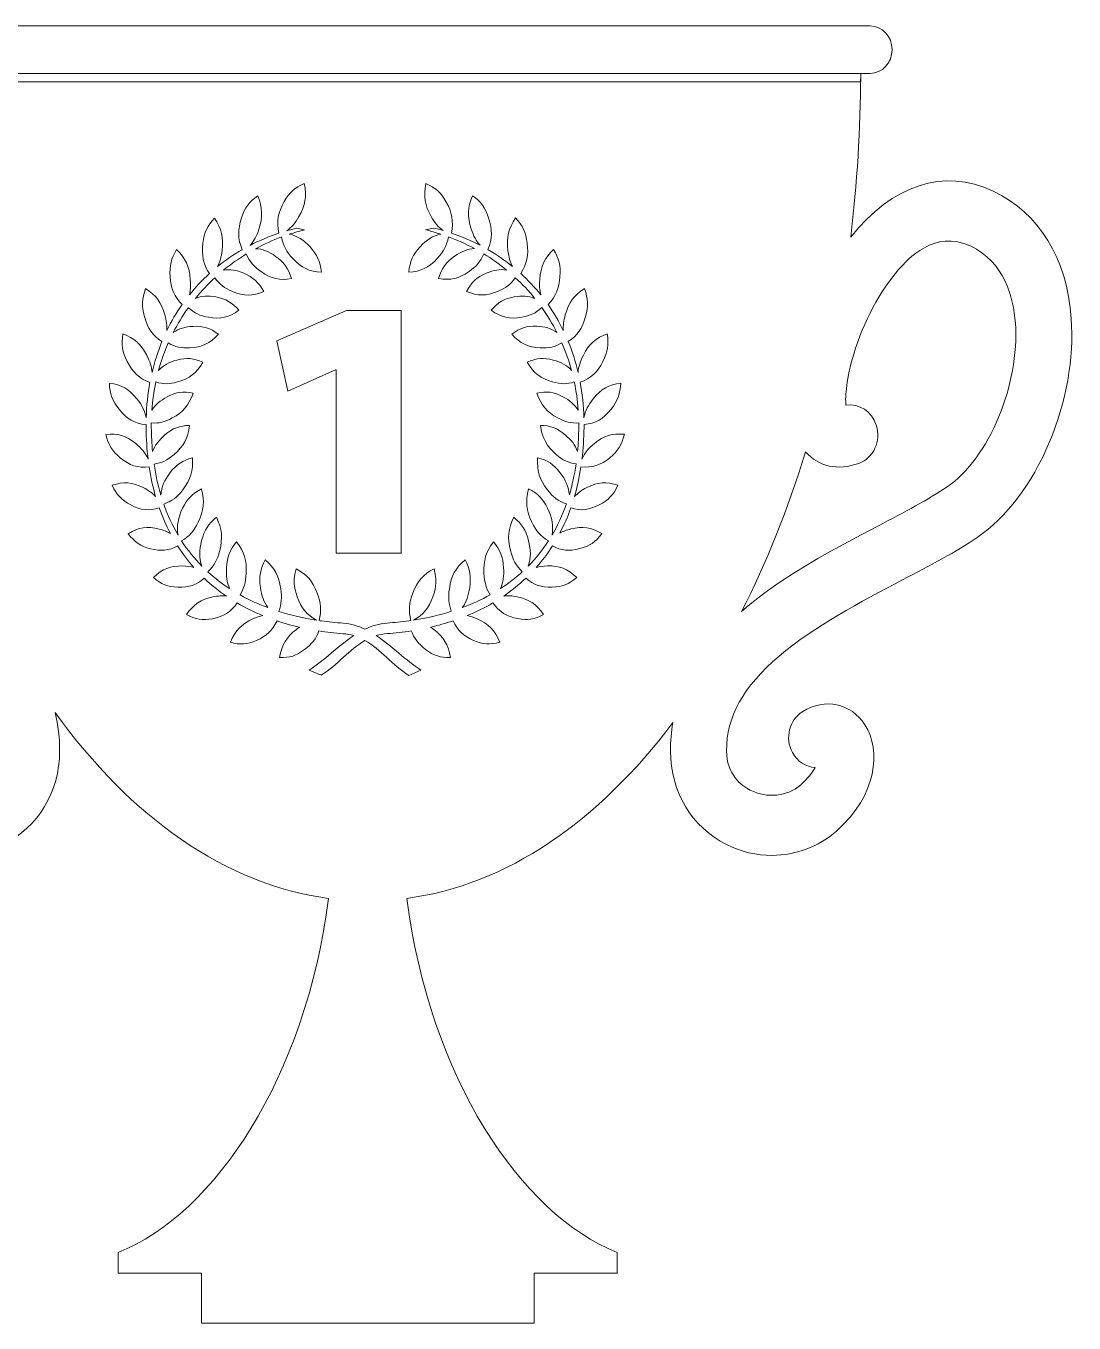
# Model space of a CAD drawing. Header units: millimetres. Extents: x -423 to 423, y -251 to 251.
# Drawn here: x 296.7 to 422.8, y -50.5 to 105.5 of the extents above; entities that cross this region are included whole.
import ezdxf

# ---------------------------------------------------------------- set-up
doc = ezdxf.new("R2010")
doc.units = ezdxf.units.MM
doc.header["$MEASUREMENT"] = 0
doc.layers.add('Layer 1', color=7, linetype='Continuous')

msp = doc.modelspace()

# ---------------------------------------------------------------- linework, layer by layer
at = {"layer": 'Layer 1', "lineweight": 20}
for points, knots in [([(307.8241, -44.5068), (307.8241, -44.5068), (317.8241, -44.5068), (317.8241, -44.5068), (317.8241, -44.5068), (317.8241, -50.5068), (317.8241, -50.5068), (317.8241, -50.5068), (357.8241, -50.5068), (357.8241, -50.5068), (357.8241, -50.5068), (357.8241, -44.5068), (357.8241, -44.5068), (357.8241, -44.5068), (367.824, -44.5068), (367.824, -44.5068), (367.824, -44.5068), (367.824, -42.0072), (367.824, -42.0072), (356.2174, -37.4773), (345.2295, -20.7697), (342.5324, 0.5669), (354.5593, 2.1606), (365.5781, 9.8073), (374.5162, 21.7021), (374.3238, 20.5844), (374.2291, 19.4443), (374.2353, 18.2759), (374.2624, 13.3489), (376.7833, 9.1512), (380.98, 7.0465), (382.7273, 6.1695), (384.5973, 5.7398), (386.4425, 5.7398), (389.2562, 5.7398), (392.0149, 6.7368), (394.2013, 8.6677), (399.0756, 12.9703), (399.6044, 18.3492), (397.6082, 21.4369), (395.9185, 24.0507), (392.8466, 24.7098), (390.1346, 23.0398), (388.5221, 22.0452), (387.9661, 19.8379), (388.8937, 18.1109), (389.4827, 17.0159), (390.5264, 16.3761), (391.6212, 16.3082), (391.3279, 15.7417), (390.8093, 15.0265), (389.916, 14.2367), (388.3157, 12.8235), (385.8725, 12.5614), (383.8381, 13.5831), (382.7754, 14.1148), (380.9891, 15.4408), (380.9747, 18.3167), (380.9525, 22.3859), (382.9657, 26.0056), (387.3096, 29.7079), (391.4952, 33.2756), (397.148, 36.2423), (402.1344, 38.8596), (405.471, 40.6115), (408.622, 42.2653), (411.1157, 43.9675), (414.6163, 46.3571), (417.6992, 50.4114), (419.7929, 55.3848), (421.8354, 60.2307), (422.7742, 65.5288), (422.4356, 70.3049), (421.9211, 77.5642), (418.5815, 83.0067), (413.0342, 85.6327), (407.1385, 88.4203), (400.9156, 86.4009), (395.9094, 80.0981), (396.6818, 86.4613), (397.0977, 93.042), (397.117, 99.7821), (397.117, 99.7821), (398.2477, 99.7821), (398.2477, 99.7821), (399.7051, 99.7821), (400.8854, 101.0475), (400.8854, 102.6085), (400.8854, 102.6085), (400.8854, 102.6659), (400.8854, 102.6659), (400.8854, 104.2269), (399.7051, 105.4932), (398.2477, 105.4932), (398.2477, 105.4932), (276.7581, 105.4932), (276.7581, 105.4932), (275.3009, 105.4932), (274.1193, 104.2269), (274.1193, 102.6659), (274.1193, 102.6659), (274.1193, 102.6085), (274.1193, 102.6085), (274.1193, 101.0475), (275.3009, 99.7821), (276.7581, 99.7821), (276.7581, 99.7821), (278.5314, 99.7821), (278.5314, 99.7821), (278.5522, 92.6837), (279.0141, 85.761), (279.8665, 79.0841), (279.689, 79.33), (279.5104, 79.5709), (279.3281, 79.8069), (274.2844, 86.3404), (267.9578, 88.4635), (261.9716, 85.6327), (256.4238, 83.0067), (253.0848, 77.5642), (252.5712, 70.3049), (252.2323, 65.5288), (253.1704, 60.2307), (255.2117, 55.3848), (257.3066, 50.4114), (260.389, 46.3571), (263.8911, 43.9675), (266.3832, 42.2653), (269.5346, 40.6115), (272.871, 38.8596), (277.8579, 36.2423), (283.5107, 33.2756), (287.6958, 29.7079), (292.0399, 26.0056), (294.0531, 22.3859), (294.0315, 18.3167), (294.0161, 15.4408), (292.2307, 14.1148), (291.1678, 13.5831), (289.1323, 12.5614), (286.6895, 12.8235), (285.0899, 14.2367), (284.1959, 15.0265), (283.6779, 15.7417), (283.3839, 16.3082), (284.4795, 16.3761), (285.5229, 17.0159), (286.1111, 18.1109), (287.0386, 19.8379), (286.4826, 22.0452), (284.8704, 23.0398), (282.1592, 24.7098), (279.086, 24.0507), (277.3966, 21.4369), (275.4006, 18.3492), (275.9296, 12.9703), (280.8034, 8.6677), (282.991, 6.7368), (285.7485, 5.7398), (288.5622, 5.7398), (290.4083, 5.7398), (292.2775, 6.1695), (294.025, 7.0465), (298.2215, 9.1512), (300.7434, 13.3489), (300.7698, 18.2759), (300.7776, 19.8661), (300.6029, 21.4077), (300.2433, 22.9039), (309.336, 10.3217), (320.6878, 2.2145), (333.1161, 0.5669), (330.4199, -20.7697), (319.4311, -37.4773), (307.8241, -42.0072), (307.8241, -42.0072), (307.8241, -44.5068), (307.8241, -44.5068)], [0, 0, 0, 0, 0.01694915, 0.01694915, 0.01694915, 0.03389831, 0.03389831, 0.03389831, 0.05084746, 0.05084746, 0.05084746, 0.06779661, 0.06779661, 0.06779661, 0.08474576, 0.08474576, 0.08474576, 0.10169492, 0.10169492, 0.10169492, 0.11864407, 0.11864407, 0.11864407, 0.13559322, 0.13559322, 0.13559322, 0.15254237, 0.15254237, 0.15254237, 0.16949153, 0.16949153, 0.16949153, 0.18644068, 0.18644068, 0.18644068, 0.20338983, 0.20338983, 0.20338983, 0.22033898, 0.22033898, 0.22033898, 0.23728814, 0.23728814, 0.23728814, 0.25423729, 0.25423729, 0.25423729, 0.27118644, 0.27118644, 0.27118644, 0.28813559, 0.28813559, 0.28813559, 0.30508475, 0.30508475, 0.30508475, 0.3220339, 0.3220339, 0.3220339, 0.33898305, 0.33898305, 0.33898305, 0.3559322, 0.3559322, 0.3559322, 0.37288136, 0.37288136, 0.37288136, 0.38983051, 0.38983051, 0.38983051, 0.40677966, 0.40677966, 0.40677966, 0.42372881, 0.42372881, 0.42372881, 0.44067797, 0.44067797, 0.44067797, 0.45762712, 0.45762712, 0.45762712, 0.47457627, 0.47457627, 0.47457627, 0.49152542, 0.49152542, 0.49152542, 0.50847458, 0.50847458, 0.50847458, 0.52542373, 0.52542373, 0.52542373, 0.54237288, 0.54237288, 0.54237288, 0.55932203, 0.55932203, 0.55932203, 0.57627119, 0.57627119, 0.57627119, 0.59322034, 0.59322034, 0.59322034, 0.61016949, 0.61016949, 0.61016949, 0.62711864, 0.62711864, 0.62711864, 0.6440678, 0.6440678, 0.6440678, 0.66101695, 0.66101695, 0.66101695, 0.6779661, 0.6779661, 0.6779661, 0.69491525, 0.69491525, 0.69491525, 0.71186441, 0.71186441, 0.71186441, 0.72881356, 0.72881356, 0.72881356, 0.74576271, 0.74576271, 0.74576271, 0.76271186, 0.76271186, 0.76271186, 0.77966102, 0.77966102, 0.77966102, 0.79661017, 0.79661017, 0.79661017, 0.81355932, 0.81355932, 0.81355932, 0.83050847, 0.83050847, 0.83050847, 0.84745763, 0.84745763, 0.84745763, 0.86440678, 0.86440678, 0.86440678, 0.88135593, 0.88135593, 0.88135593, 0.89830508, 0.89830508, 0.89830508, 0.91525424, 0.91525424, 0.91525424, 0.93220339, 0.93220339, 0.93220339, 0.94915254, 0.94915254, 0.94915254, 0.96610169, 0.96610169, 0.96610169, 0.98305085, 0.98305085, 0.98305085, 1, 1, 1, 1]), ([(407.4931, 50.0545), (405.3187, 48.5689), (402.3317, 47.0025), (399.1692, 45.341), (393.8751, 42.5609), (387.8735, 39.4119), (383.1149, 35.3566), (383.0003, 35.2596), (382.8933, 35.1612), (382.7816, 35.0611), (385.7687, 40.9156), (388.362, 47.3552), (390.4881, 54.2703), (392.0529, 52.4904), (394.3846, 51.9671), (396.8972, 52.8884), (398.6576, 53.5348), (399.5975, 55.5855), (398.9941, 57.4713), (398.4615, 59.1401), (396.9024, 60.1208), (395.3282, 59.8768), (395.2376, 60.9839), (395.3855, 63.0788), (396.2768, 66.0283), (397.4594, 69.9379), (399.4271, 73.6383), (401.675, 76.1832), (402.7426, 77.3916), (405.9926, 81.0714), (410.312, 79.0282), (414.3716, 77.108), (415.4916, 72.9284), (415.7161, 69.7588), (416.2408, 62.3463), (412.5528, 53.5078), (407.4931, 50.0545)], [0, 0, 0, 0, 0.08333333, 0.08333333, 0.08333333, 0.16666667, 0.16666667, 0.16666667, 0.25, 0.25, 0.25, 0.33333333, 0.33333333, 0.33333333, 0.41666667, 0.41666667, 0.41666667, 0.5, 0.5, 0.5, 0.58333333, 0.58333333, 0.58333333, 0.66666667, 0.66666667, 0.66666667, 0.75, 0.75, 0.75, 0.83333333, 0.83333333, 0.83333333, 0.91666667, 0.91666667, 0.91666667, 1, 1, 1, 1])]:
    msp.add_open_spline(points, degree=3, knots=knots, dxfattribs=at)
at = {"layer": 'Layer 1', "color": 1, "lineweight": 20}
for points, knots in [([(278.5314, 99.7821), (278.5314, 99.7821), (397.1112, 99.7821), (397.1112, 99.7821), (397.1112, 99.7821), (397.1112, 98.7786), (397.1112, 98.7786), (397.1112, 98.7786), (278.5314, 98.7786), (278.5314, 98.7786), (278.5314, 98.7786), (278.5314, 99.7821), (278.5314, 99.7821)], [0, 0, 0, 0, 0.25, 0.25, 0.25, 0.5, 0.5, 0.5, 0.75, 0.75, 0.75, 1, 1, 1, 1]), ([(364.1785, 49.977), (363.5465, 49.6573), (363.0824, 49.3265), (362.6897, 48.8892), (363.0175, 50.0201), (363.2783, 51.2155), (363.468, 52.4754), (364.838, 52.3239), (365.8267, 52.6378), (366.9473, 53.5698), (367.9172, 54.3766), (368.3716, 55.108), (368.6929, 56.3787), (367.2352, 56.5276), (366.2479, 56.2247), (365.083, 55.2735), (364.362, 54.6847), (363.9203, 54.1416), (363.5938, 53.3932), (363.7393, 54.5988), (363.8221, 55.8616), (363.8361, 57.1839), (363.8375, 57.3071), (363.8365, 57.4295), (363.8365, 57.5521), (365.2438, 57.6994), (366.1646, 58.2249), (367.0941, 59.4045), (367.8869, 60.4098), (368.1898, 61.2267), (368.2568, 62.541), (366.8027, 62.3622), (365.8955, 61.8466), (364.9401, 60.656), (364.3213, 59.8848), (363.9926, 59.2303), (363.8252, 58.3684), (363.7818, 59.8414), (363.6293, 61.2668), (363.373, 62.6382), (364.6649, 63.0979), (365.4415, 63.8146), (366.1067, 65.1447), (366.6871, 66.3051), (366.8246, 67.1707), (366.6357, 68.4722), (365.2482, 67.9719), (364.4602, 67.2655), (363.7573, 65.8893), (363.3746, 65.1403), (363.1765, 64.5178), (363.124, 63.817), (362.8193, 65.1119), (362.4206, 66.3548), (361.9337, 67.5393), (363.0469, 68.2645), (363.6447, 69.1294), (364.0268, 70.5385), (364.3695, 71.8031), (364.3362, 72.6819), (363.8997, 73.912), (362.6393, 73.1135), (362.0056, 72.2477), (361.5849, 70.744), (361.3876, 70.0393), (361.3053, 69.4567), (361.3408, 68.8632), (360.8082, 69.9604), (360.1969, 71.0024), (359.5118, 71.9832), (360.4379, 72.9307), (360.8477, 73.9045), (360.9463, 75.3525), (361.0371, 76.6656), (360.8346, 77.5169), (360.168, 78.6233), (359.0894, 77.5615), (358.638, 76.5722), (358.5184, 75.008), (358.4631, 74.2922), (358.4943, 73.7146), (358.6345, 73.1543), (357.8996, 74.0718), (357.0941, 74.9279), (356.2251, 75.7179), (356.9679, 76.8667), (357.1865, 77.9189), (357.0012, 79.3744), (356.8346, 80.6782), (356.4709, 81.4662), (355.6052, 82.3988), (354.7559, 81.12), (354.5062, 80.0532), (354.6921, 78.4957), (354.7852, 77.7171), (354.9461, 77.1227), (355.2373, 76.5651), (354.3123, 77.3126), (353.3243, 77.9909), (352.278, 78.5945), (352.8157, 79.9218), (352.8352, 81.0166), (352.361, 82.4278), (351.9453, 83.6673), (351.4372, 84.3565), (350.409, 85.076), (349.8264, 83.6369), (349.7893, 82.536), (350.2731, 81.0543), (350.5455, 80.2212), (350.8563, 79.6345), (351.3339, 79.1101), (350.2397, 79.6764), (349.0879, 80.1645), (347.8836, 80.5696), (348.1638, 82.0085), (347.9757, 83.0926), (347.2304, 84.3817), (346.584, 85.4999), (345.9529, 86.0618), (344.8073, 86.5363), (344.517, 84.9984), (344.6942, 83.9135), (345.4544, 82.5725), (345.8941, 81.797), (346.3221, 81.2857), (346.9153, 80.8736), (346.5255, 80.9879), (346.1313, 81.0946), (345.7313, 81.1911), (345.7313, 81.1911), (344.7748, 80.9714), (344.7748, 80.9714), (345.4011, 80.8199), (346.0175, 80.644), (346.6234, 80.4463), (345.6564, 80.264), (344.9028, 79.7969), (344.1175, 78.9308), (343.2611, 77.9864), (342.9061, 77.1945), (342.7528, 75.8892), (344.2155, 75.9591), (345.1544, 76.4049), (346.1844, 77.5206), (346.955, 78.3555), (347.3298, 79.0643), (347.5394, 80.1282), (348.6227, 79.7276), (349.6684, 79.2545), (350.671, 78.714), (349.8315, 78.6791), (349.0879, 78.385), (348.259, 77.7901), (347.2383, 77.0578), (346.7373, 76.363), (346.3344, 75.1199), (347.7781, 74.8619), (348.7834, 75.0892), (350.0071, 75.9512), (350.8837, 76.5678), (351.3837, 77.1536), (351.7855, 78.0755), (352.7432, 77.4917), (353.6561, 76.8433), (354.5182, 76.1364), (353.7297, 76.2593), (352.9742, 76.1311), (352.0888, 75.7511), (350.9485, 75.2631), (350.3234, 74.6947), (349.6881, 73.5675), (351.0509, 72.9937), (352.0779, 72.9921), (353.442, 73.5634), (354.4081, 73.9666), (355.0077, 74.4221), (355.5736, 75.2167), (356.4074, 74.4465), (357.1853, 73.617), (357.9013, 72.7334), (357.1502, 73.0337), (356.3835, 73.0784), (355.4396, 72.9045), (354.2295, 72.6805), (353.508, 72.2635), (352.6678, 71.3031), (353.8896, 70.4373), (354.8942, 70.207), (356.3389, 70.4611), (357.3676, 70.6418), (358.0433, 70.9555), (358.7554, 71.6132), (359.4286, 70.6728), (360.0352, 69.6792), (360.5686, 68.6369), (359.8848, 69.1118), (359.1358, 69.332), (358.1647, 69.3718), (356.938, 69.4218), (356.1514, 69.1758), (355.143, 68.4231), (356.1708, 67.3049), (357.1081, 66.8566), (358.571, 66.7814), (359.6158, 66.729), (360.3402, 66.8868), (361.1681, 67.3763), (361.6331, 66.3175), (362.0249, 65.2147), (362.3373, 64.0725), (361.7641, 64.6789), (361.0787, 65.0564), (360.1465, 65.3091), (358.9553, 65.6314), (358.138, 65.5657), (357.0064, 65.0553), (357.7944, 63.7318), (358.624, 63.0831), (360.0404, 62.6856), (361.0441, 62.4029), (361.779, 62.3935), (362.6727, 62.68), (362.9048, 61.5791), (363.064, 60.4458), (363.1455, 59.2835), (362.7076, 59.9597), (362.1239, 60.4567), (361.2956, 60.8941), (360.1938, 61.4752), (359.3813, 61.5927), (358.1747, 61.3453), (358.6897, 59.8756), (359.3756, 59.056), (360.6838, 58.3509), (361.594, 57.8596), (362.3013, 57.684), (363.2082, 57.7549), (363.2099, 57.5678), (363.2099, 57.3801), (363.2082, 57.1917), (363.1971, 56.2022), (363.1477, 55.249), (363.0609, 54.3305), (362.7642, 55.0896), (362.2896, 55.7064), (361.5638, 56.3184), (360.5987, 57.1326), (359.8266, 57.4286), (358.599, 57.4548), (358.8173, 55.9039), (359.3295, 54.9488), (360.4722, 53.9673), (361.2838, 53.2708), (361.9521, 52.9417), (362.8804, 52.814), (362.6897, 51.4943), (362.4184, 50.2529), (362.0726, 49.0864), (361.9832, 50.0761), (361.6295, 50.8949), (360.9389, 51.7832), (360.1526, 52.7951), (359.4554, 53.2571), (358.2589, 53.5571), (358.1713, 51.9901), (358.4877, 50.9413), (359.4155, 49.7274), (360.1162, 48.8092), (360.7399, 48.3353), (361.722, 48.0005), (361.2465, 46.6438), (360.6641, 45.3967), (359.9874, 44.2522), (360.1789, 45.3845), (360.0089, 46.3462), (359.4484, 47.4865), (358.8755, 48.6508), (358.2826, 49.2589), (357.1708, 49.8181), (356.7811, 48.305), (356.8876, 47.2102), (357.559, 45.8144), (358.081, 44.7298), (358.6144, 44.123), (359.5597, 43.5626), (358.84, 42.4537), (358.027, 41.4475), (357.1317, 40.5398), (357.4639, 41.5261), (357.4626, 42.4576), (357.1568, 43.6159), (356.8223, 44.8832), (356.3599, 45.609), (355.3817, 46.4036), (354.7066, 45.0106), (354.5981, 43.9159), (354.9844, 42.4017), (355.2728, 41.2719), (355.6567, 40.5696), (356.4081, 39.8454), (355.5936, 39.1014), (354.7199, 38.43), (353.7933, 37.8287), (354.1169, 38.5701), (354.2253, 39.3583), (354.1643, 40.3402), (354.0831, 41.6547), (353.7718, 42.4674), (352.9687, 43.4634), (352.0384, 42.2518), (351.72, 41.2046), (351.804, 39.6379), (351.861, 38.5816), (352.0611, 37.8504), (352.5363, 37.0738), (351.479, 36.4855), (350.364, 35.9771), (349.2007, 35.5449), (349.6844, 36.2098), (349.9546, 36.97), (350.0892, 37.9708), (350.264, 39.2746), (350.1176, 40.1392), (349.5246, 41.2914), (348.3795, 40.3136), (347.8648, 39.36), (347.6433, 37.8088), (347.4915, 36.7445), (347.5497, 35.9767), (347.8794, 35.0914), (346.4221, 34.6334), (344.8991, 34.2851), (343.3282, 34.0377), (344.4979, 34.6558), (345.1642, 35.4627), (345.6597, 36.8313), (346.1037, 38.0591), (346.1418, 38.9377), (345.8067, 40.2047), (344.4858, 39.527), (343.7843, 38.722), (343.2429, 37.2642), (342.7999, 36.0705), (342.7374, 35.2135), (343.0085, 33.9879), (342.9346, 33.9767), (342.8599, 33.9668), (342.7854, 33.9564), (342.7744, 33.9565), (342.7639, 33.957), (342.7528, 33.957), (342.7528, 33.957), (342.7537, 33.9519), (342.7537, 33.9519), (341.8964, 33.8309), (341.026, 33.7387), (340.1445, 33.6752), (339.1941, 33.6071), (338.3191, 33.3371), (337.4948, 32.9422), (336.6753, 33.3329), (335.8059, 33.5995), (334.8621, 33.6675), (333.9806, 33.7306), (333.1103, 33.8232), (332.253, 33.944), (332.253, 33.944), (332.2539, 33.9491), (332.2539, 33.9491), (332.243, 33.9491), (332.2329, 33.9486), (332.2217, 33.9486), (332.1472, 33.9589), (332.0725, 33.969), (331.998, 33.98), (332.2694, 35.2058), (332.2066, 36.0626), (331.7638, 37.2564), (331.222, 38.7141), (330.5208, 39.5193), (329.2, 40.1968), (328.8649, 38.9298), (328.9031, 38.0523), (329.3469, 36.8238), (329.8426, 35.4547), (330.509, 34.6483), (331.6784, 34.0298), (330.1076, 34.2773), (328.5847, 34.6255), (327.1274, 35.084), (327.4571, 35.9689), (327.5151, 36.7366), (327.3632, 37.8009), (327.1414, 39.3522), (326.6271, 40.3057), (325.482, 41.2846), (324.8894, 40.1311), (324.7426, 39.2667), (324.9178, 37.9631), (325.0523, 36.9621), (325.3223, 36.2019), (325.8061, 35.5368), (324.6428, 35.9697), (323.5274, 36.4774), (322.4704, 37.0659), (322.9454, 37.8425), (323.1457, 38.5738), (323.2022, 39.63), (323.2868, 41.1967), (322.9682, 42.2439), (322.0382, 43.4555), (321.2349, 42.4595), (320.9232, 41.6467), (320.8422, 40.3325), (320.7813, 39.35), (320.89, 38.5622), (321.2139, 37.8207), (320.2869, 38.4221), (319.4131, 39.0935), (318.5983, 39.8372), (319.3501, 40.5617), (319.7336, 41.2643), (320.0222, 42.3938), (320.4085, 43.908), (320.2999, 45.0025), (319.6252, 46.3962), (318.6463, 45.6012), (318.1844, 44.875), (317.8498, 43.6083), (317.5439, 42.4495), (317.5423, 41.5179), (317.8753, 40.5317), (316.9797, 41.4393), (316.1664, 42.4456), (315.4468, 43.555), (316.3921, 44.1151), (316.9252, 44.7219), (317.4474, 45.8065), (318.1191, 47.2026), (318.2253, 48.2969), (317.8358, 49.8098), (316.7239, 49.251), (316.1309, 48.6429), (315.5581, 47.4789), (314.9976, 46.3395), (314.8278, 45.377), (315.0187, 44.2443), (314.342, 45.3886), (313.76, 46.6359), (313.2845, 47.9926), (314.2667, 48.3274), (314.8902, 48.8011), (315.5913, 49.7191), (316.5185, 50.9337), (316.8351, 51.9822), (316.7471, 53.5489), (315.5511, 53.249), (314.8536, 52.7873), (314.0674, 51.7757), (313.3769, 50.887), (313.023, 50.0679), (312.9337, 49.0783), (312.5879, 50.2449), (312.3173, 51.4867), (312.1262, 52.8063), (313.0545, 52.9341), (313.7235, 53.2627), (314.5344, 53.9594), (315.6774, 54.9409), (316.1895, 55.896), (316.4072, 57.4471), (315.1795, 57.421), (314.4077, 57.1247), (313.4425, 56.3104), (312.717, 55.6985), (312.2421, 55.0819), (311.9452, 54.3227), (311.8593, 55.241), (311.8091, 56.1943), (311.7988, 57.1839), (311.7969, 57.3723), (311.7969, 57.5599), (311.7988, 57.747), (312.7051, 57.6762), (313.4124, 57.8517), (314.3229, 58.343), (315.631, 59.0481), (316.3172, 59.8679), (316.8314, 61.3374), (315.6253, 61.5847), (314.8126, 61.4677), (313.7109, 60.8862), (312.8826, 60.4489), (312.2987, 59.9518), (311.8611, 59.2756), (311.9425, 60.4379), (312.1019, 61.5712), (312.3337, 62.6721), (313.228, 62.3856), (313.9628, 62.3953), (314.9661, 62.678), (316.3821, 63.0765), (317.2124, 63.7239), (318, 65.0472), (316.8688, 65.5578), (316.0512, 65.6248), (314.8605, 65.3012), (313.9283, 65.0486), (313.2429, 64.671), (312.6691, 64.0647), (312.9812, 65.2065), (313.3739, 66.3093), (313.8385, 67.3682), (314.6664, 66.8787), (315.3907, 66.7209), (316.4355, 66.7733), (317.8984, 66.8485), (318.836, 67.297), (319.8636, 68.4155), (318.8555, 69.1679), (318.0687, 69.4153), (316.8418, 69.3641), (315.871, 69.3241), (315.1222, 69.1039), (314.4384, 68.629), (314.9713, 69.6712), (315.5781, 70.6649), (316.2515, 71.6055), (316.9632, 70.9477), (317.6392, 70.6339), (318.6678, 70.4532), (320.1125, 70.1991), (321.1172, 70.431), (322.3388, 71.2951), (321.4987, 72.2553), (320.7771, 72.6728), (319.5669, 72.8961), (318.6231, 73.0714), (317.8563, 73.0263), (317.1054, 72.7261), (317.8217, 73.6094), (318.5996, 74.4388), (319.4332, 75.2088), (319.9992, 74.4142), (320.5986, 73.9587), (321.5646, 73.5554), (322.929, 72.9844), (323.9559, 72.9858), (325.3185, 73.5605), (324.6831, 74.6868), (324.0578, 75.2552), (322.9178, 75.7432), (322.0325, 76.1232), (321.2771, 76.2514), (320.4883, 76.1283), (321.3508, 76.8354), (322.2634, 77.4833), (323.2213, 78.0675), (323.6234, 77.1458), (324.1227, 76.5599), (324.9997, 75.9433), (326.2235, 75.0813), (327.2285, 74.8539), (328.6726, 75.112), (328.2693, 76.3553), (327.7683, 77.051), (326.7477, 77.7823), (325.9192, 78.3771), (325.1754, 78.6712), (324.3353, 78.7061), (325.3382, 79.2465), (326.3842, 79.7197), (327.4675, 80.1203), (327.6767, 79.0564), (328.0521, 78.3476), (328.8224, 77.5131), (329.8527, 76.3969), (330.7915, 75.9512), (332.2539, 75.8815), (332.1005, 77.1879), (331.7456, 77.9797), (330.8892, 78.923), (330.1034, 79.789), (329.3503, 80.2561), (328.3835, 80.4389), (328.9893, 80.6359), (329.6058, 80.8119), (330.2318, 80.9639), (330.2318, 80.9639), (329.2753, 81.1832), (329.2753, 81.1832), (328.8753, 81.0864), (328.4814, 80.9797), (328.0913, 80.8657), (328.6844, 81.2775), (329.1126, 81.7892), (329.5525, 82.5646), (330.3129, 83.9053), (330.4895, 84.9908), (330.199, 86.5287), (329.0536, 86.0538), (328.4231, 85.492), (327.7762, 84.3736), (327.0313, 83.0849), (326.843, 82.0007), (327.1233, 80.5616), (325.9189, 80.1569), (324.7672, 79.6684), (323.6726, 79.1022), (324.1506, 79.6266), (324.4608, 80.2128), (324.7335, 81.0464), (325.2178, 82.5279), (325.1802, 83.629), (324.5979, 85.0681), (323.5697, 84.3486), (323.0615, 83.6593), (322.6457, 82.42), (322.1717, 81.0086), (322.1914, 79.9139), (322.7289, 78.5864), (321.682, 77.9829), (320.6939, 77.3046), (319.7687, 76.5566), (320.0604, 77.1143), (320.2217, 77.7089), (320.3148, 78.4874), (320.5004, 80.0453), (320.2511, 81.1138), (319.4019, 82.3909), (318.5356, 81.4583), (318.1719, 80.6703), (318.0058, 79.3665), (317.82, 77.9111), (318.0385, 76.8586), (318.7819, 75.7104), (317.9124, 74.9201), (317.1072, 74.064), (316.3717, 73.1464), (316.5124, 73.7067), (316.5434, 74.2841), (316.4884, 74.9998), (316.3683, 76.5643), (315.9171, 77.5537), (314.8381, 78.6154), (314.1724, 77.5088), (313.9695, 76.6577), (314.0596, 75.3446), (314.1588, 73.8967), (314.5684, 72.9228), (315.4949, 71.9751), (314.8095, 70.9948), (314.1982, 69.9528), (313.6657, 68.8555), (313.7011, 69.4488), (313.6193, 70.0315), (313.4218, 70.7362), (313.0014, 72.2397), (312.3677, 73.1053), (311.107, 73.9041), (310.6701, 72.6738), (310.6368, 71.7952), (310.9798, 70.5308), (311.3617, 69.1212), (311.9594, 68.2568), (313.073, 67.5315), (312.5859, 66.3473), (312.1873, 65.1044), (311.8825, 63.8098), (311.8299, 64.5103), (311.6321, 65.1329), (311.2497, 65.8814), (310.5468, 67.2576), (309.7588, 67.964), (308.3708, 68.464), (308.1819, 67.1629), (308.3197, 66.2974), (308.9004, 65.1368), (309.5652, 63.8071), (310.3416, 63.0901), (311.6331, 62.6305), (311.3774, 61.2592), (311.2245, 59.8337), (311.1818, 58.3609), (311.0137, 59.2224), (310.6854, 59.8769), (310.0664, 60.6482), (309.1112, 61.8388), (308.2038, 62.3543), (306.7496, 62.5332), (306.8172, 61.2189), (307.1201, 60.4019), (307.9123, 59.3971), (308.8424, 58.2168), (309.7629, 57.6926), (311.17, 57.5445), (311.1694, 57.4222), (311.1691, 57.3001), (311.1703, 57.1772), (311.1846, 55.8544), (311.2671, 54.5912), (311.4129, 53.3846), (311.0863, 54.134), (310.6444, 54.6774), (309.9235, 55.2658), (308.7591, 56.217), (307.7713, 56.5194), (306.3137, 56.3711), (306.6349, 55.1001), (307.0895, 54.3687), (308.0594, 53.562), (309.1802, 52.6299), (310.168, 52.3157), (311.5385, 52.4674), (311.7292, 51.2073), (311.9897, 50.0113), (312.3173, 48.8807), (311.9244, 49.3183), (311.4605, 49.6491), (310.8281, 49.9691), (309.5041, 50.6402), (308.4794, 50.7152), (307.0825, 50.2454), (307.6428, 49.0733), (308.2295, 48.46), (309.3352, 47.8866), (310.5468, 47.2587), (311.5339, 47.1491), (312.752, 47.5274), (313.1342, 46.4442), (313.581, 45.4252), (314.0861, 44.4672), (313.6999, 44.6931), (313.2692, 44.856), (312.7395, 44.9896), (311.3147, 45.3514), (310.2978, 45.1959), (309.0229, 44.425), (309.798, 43.4042), (310.4913, 42.9347), (311.6836, 42.6202), (312.9387, 42.29), (313.8985, 42.3798), (314.9634, 42.9554), (315.5573, 42.0228), (316.2121, 41.157), (316.9216, 40.3552), (316.5203, 40.4749), (316.0884, 40.5326), (315.5753, 40.5455), (314.112, 40.581), (313.1469, 40.2035), (312.0489, 39.1641), (313.0057, 38.3393), (313.7747, 38.0339), (315.0021, 37.9918), (316.3032, 37.948), (317.2284, 38.2541), (318.1649, 39.0677), (318.9969, 38.278), (319.8881, 37.5614), (320.8316, 36.9176), (320.3334, 36.9873), (319.8241, 36.954), (319.2112, 36.8302), (317.7727, 36.5394), (316.9018, 35.9538), (316.0297, 34.6939), (317.1259, 34.099), (317.937, 33.9713), (319.1457, 34.2042), (320.4826, 34.462), (321.3451, 35.0033), (322.1293, 36.0963), (323.111, 35.5195), (324.1408, 35.0118), (325.2101, 34.5717), (324.8286, 34.5008), (324.4393, 34.3703), (324.002, 34.1742), (322.6513, 33.5676), (321.9131, 32.8018), (321.3044, 31.3744), (322.4914, 31.036), (323.3098, 31.0929), (324.4469, 31.59), (325.6459, 32.1152), (326.3738, 32.7943), (326.9198, 33.9353), (327.7977, 33.6417), (328.6972, 33.3893), (329.6157, 33.177), (329.4964, 33.0957), (329.375, 33.0071), (329.2497, 32.9108), (328.0607, 31.9954), (327.5023, 31.0705), (327.2087, 29.5326), (328.4363, 29.4904), (329.2219, 29.743), (330.225, 30.5021), (331.0864, 31.1529), (331.6208, 31.8293), (331.9485, 32.7284), (332.8999, 32.5808), (333.8665, 32.4719), (334.8446, 32.4019), (335.3076, 32.3685), (335.7372, 32.2853), (336.1421, 32.1646), (334.2556, 30.9146), (332.5903, 29.1745), (330.7967, 28.0341), (330.7967, 28.0341), (332.2279, 27.3933), (332.2279, 27.3933), (334.2256, 28.6631), (335.6293, 30.511), (337.4963, 31.5785), (339.3708, 30.5119), (340.7759, 28.6583), (342.7786, 27.3854), (342.7786, 27.3854), (344.2101, 28.026), (344.2101, 28.026), (342.4114, 29.1697), (340.7412, 30.9168), (338.8483, 32.1672), (339.258, 32.2909), (339.6926, 32.376), (340.1621, 32.4097), (341.1401, 32.4801), (342.1067, 32.5887), (343.0582, 32.7363), (343.3855, 31.8372), (343.9202, 31.1603), (344.7814, 30.5086), (345.7847, 29.7508), (346.5699, 29.4981), (347.798, 29.5405), (347.5045, 31.0784), (346.9459, 32.0033), (345.757, 32.9186), (345.6316, 33.0151), (345.5102, 33.1034), (345.3905, 33.1846), (346.3091, 33.3972), (347.2087, 33.6498), (348.0862, 33.9431), (348.6324, 32.8024), (349.3603, 32.1231), (350.5599, 31.5979), (351.6966, 31.1006), (352.5151, 31.0441), (353.7021, 31.3823), (353.0938, 32.8097), (352.3556, 33.5755), (351.0046, 34.1818), (350.5672, 34.378), (350.1781, 34.509), (349.7961, 34.5796), (350.8662, 35.0197), (351.8955, 35.5274), (352.8778, 36.1042), (353.662, 35.011), (354.524, 34.4699), (355.8611, 34.2122), (357.0695, 33.9794), (357.8807, 34.1069), (358.9768, 34.7018), (358.1042, 35.9619), (357.2343, 36.5473), (355.7952, 36.8381), (355.1827, 36.9619), (354.6735, 36.9949), (354.175, 36.9254), (355.1187, 37.5693), (356.0097, 38.2859), (356.8415, 39.0756), (357.7781, 38.2622), (358.7033, 37.9556), (360.0045, 37.9997), (361.2316, 38.0418), (362.0003, 38.3468), (362.957, 39.1715), (361.86, 40.2111), (360.8946, 40.5889), (359.4308, 40.5534), (358.918, 40.5407), (358.4864, 40.4828), (358.0854, 40.3636), (358.7949, 41.1649), (359.4493, 42.0307), (360.044, 42.9636), (361.1081, 42.3879), (362.0678, 42.2979), (363.3224, 42.6281), (364.5158, 42.9423), (365.2084, 43.4121), (365.9836, 44.433), (364.7092, 45.2041), (363.6911, 45.3593), (362.2667, 44.9973), (361.7378, 44.8638), (361.3069, 44.701), (360.921, 44.4753), (361.4261, 45.4331), (361.8731, 46.4523), (362.2549, 47.5351), (363.4724, 47.1568), (364.4598, 47.2661), (365.6711, 47.8944), (366.7772, 48.4681), (367.3632, 49.0809), (367.9238, 50.253), (366.527, 50.7231), (365.5025, 50.6481), (364.1785, 49.977)], [0, 0, 0, 0, 0.00326797, 0.00326797, 0.00326797, 0.00653595, 0.00653595, 0.00653595, 0.00980392, 0.00980392, 0.00980392, 0.0130719, 0.0130719, 0.0130719, 0.01633987, 0.01633987, 0.01633987, 0.01960784, 0.01960784, 0.01960784, 0.02287582, 0.02287582, 0.02287582, 0.02614379, 0.02614379, 0.02614379, 0.02941176, 0.02941176, 0.02941176, 0.03267974, 0.03267974, 0.03267974, 0.03594771, 0.03594771, 0.03594771, 0.03921569, 0.03921569, 0.03921569, 0.04248366, 0.04248366, 0.04248366, 0.04575163, 0.04575163, 0.04575163, 0.04901961, 0.04901961, 0.04901961, 0.05228758, 0.05228758, 0.05228758, 0.05555556, 0.05555556, 0.05555556, 0.05882353, 0.05882353, 0.05882353, 0.0620915, 0.0620915, 0.0620915, 0.06535948, 0.06535948, 0.06535948, 0.06862745, 0.06862745, 0.06862745, 0.07189542, 0.07189542, 0.07189542, 0.0751634, 0.0751634, 0.0751634, 0.07843137, 0.07843137, 0.07843137, 0.08169935, 0.08169935, 0.08169935, 0.08496732, 0.08496732, 0.08496732, 0.08823529, 0.08823529, 0.08823529, 0.09150327, 0.09150327, 0.09150327, 0.09477124, 0.09477124, 0.09477124, 0.09803922, 0.09803922, 0.09803922, 0.10130719, 0.10130719, 0.10130719, 0.10457516, 0.10457516, 0.10457516, 0.10784314, 0.10784314, 0.10784314, 0.11111111, 0.11111111, 0.11111111, 0.11437908, 0.11437908, 0.11437908, 0.11764706, 0.11764706, 0.11764706, 0.12091503, 0.12091503, 0.12091503, 0.12418301, 0.12418301, 0.12418301, 0.12745098, 0.12745098, 0.12745098, 0.13071895, 0.13071895, 0.13071895, 0.13398693, 0.13398693, 0.13398693, 0.1372549, 0.1372549, 0.1372549, 0.14052288, 0.14052288, 0.14052288, 0.14379085, 0.14379085, 0.14379085, 0.14705882, 0.14705882, 0.14705882, 0.1503268, 0.1503268, 0.1503268, 0.15359477, 0.15359477, 0.15359477, 0.15686275, 0.15686275, 0.15686275, 0.16013072, 0.16013072, 0.16013072, 0.16339869, 0.16339869, 0.16339869, 0.16666667, 0.16666667, 0.16666667, 0.16993464, 0.16993464, 0.16993464, 0.17320261, 0.17320261, 0.17320261, 0.17647059, 0.17647059, 0.17647059, 0.17973856, 0.17973856, 0.17973856, 0.18300654, 0.18300654, 0.18300654, 0.18627451, 0.18627451, 0.18627451, 0.18954248, 0.18954248, 0.18954248, 0.19281046, 0.19281046, 0.19281046, 0.19607843, 0.19607843, 0.19607843, 0.19934641, 0.19934641, 0.19934641, 0.20261438, 0.20261438, 0.20261438, 0.20588235, 0.20588235, 0.20588235, 0.20915033, 0.20915033, 0.20915033, 0.2124183, 0.2124183, 0.2124183, 0.21568627, 0.21568627, 0.21568627, 0.21895425, 0.21895425, 0.21895425, 0.22222222, 0.22222222, 0.22222222, 0.2254902, 0.2254902, 0.2254902, 0.22875817, 0.22875817, 0.22875817, 0.23202614, 0.23202614, 0.23202614, 0.23529412, 0.23529412, 0.23529412, 0.23856209, 0.23856209, 0.23856209, 0.24183007, 0.24183007, 0.24183007, 0.24509804, 0.24509804, 0.24509804, 0.24836601, 0.24836601, 0.24836601, 0.25163399, 0.25163399, 0.25163399, 0.25490196, 0.25490196, 0.25490196, 0.25816993, 0.25816993, 0.25816993, 0.26143791, 0.26143791, 0.26143791, 0.26470588, 0.26470588, 0.26470588, 0.26797386, 0.26797386, 0.26797386, 0.27124183, 0.27124183, 0.27124183, 0.2745098, 0.2745098, 0.2745098, 0.27777778, 0.27777778, 0.27777778, 0.28104575, 0.28104575, 0.28104575, 0.28431373, 0.28431373, 0.28431373, 0.2875817, 0.2875817, 0.2875817, 0.29084967, 0.29084967, 0.29084967, 0.29411765, 0.29411765, 0.29411765, 0.29738562, 0.29738562, 0.29738562, 0.30065359, 0.30065359, 0.30065359, 0.30392157, 0.30392157, 0.30392157, 0.30718954, 0.30718954, 0.30718954, 0.31045752, 0.31045752, 0.31045752, 0.31372549, 0.31372549, 0.31372549, 0.31699346, 0.31699346, 0.31699346, 0.32026144, 0.32026144, 0.32026144, 0.32352941, 0.32352941, 0.32352941, 0.32679739, 0.32679739, 0.32679739, 0.33006536, 0.33006536, 0.33006536, 0.33333333, 0.33333333, 0.33333333, 0.33660131, 0.33660131, 0.33660131, 0.33986928, 0.33986928, 0.33986928, 0.34313725, 0.34313725, 0.34313725, 0.34640523, 0.34640523, 0.34640523, 0.3496732, 0.3496732, 0.3496732, 0.35294118, 0.35294118, 0.35294118, 0.35620915, 0.35620915, 0.35620915, 0.35947712, 0.35947712, 0.35947712, 0.3627451, 0.3627451, 0.3627451, 0.36601307, 0.36601307, 0.36601307, 0.36928105, 0.36928105, 0.36928105, 0.37254902, 0.37254902, 0.37254902, 0.37581699, 0.37581699, 0.37581699, 0.37908497, 0.37908497, 0.37908497, 0.38235294, 0.38235294, 0.38235294, 0.38562092, 0.38562092, 0.38562092, 0.38888889, 0.38888889, 0.38888889, 0.39215686, 0.39215686, 0.39215686, 0.39542484, 0.39542484, 0.39542484, 0.39869281, 0.39869281, 0.39869281, 0.40196078, 0.40196078, 0.40196078, 0.40522876, 0.40522876, 0.40522876, 0.40849673, 0.40849673, 0.40849673, 0.41176471, 0.41176471, 0.41176471, 0.41503268, 0.41503268, 0.41503268, 0.41830065, 0.41830065, 0.41830065, 0.42156863, 0.42156863, 0.42156863, 0.4248366, 0.4248366, 0.4248366, 0.42810458, 0.42810458, 0.42810458, 0.43137255, 0.43137255, 0.43137255, 0.43464052, 0.43464052, 0.43464052, 0.4379085, 0.4379085, 0.4379085, 0.44117647, 0.44117647, 0.44117647, 0.44444444, 0.44444444, 0.44444444, 0.44771242, 0.44771242, 0.44771242, 0.45098039, 0.45098039, 0.45098039, 0.45424837, 0.45424837, 0.45424837, 0.45751634, 0.45751634, 0.45751634, 0.46078431, 0.46078431, 0.46078431, 0.46405229, 0.46405229, 0.46405229, 0.46732026, 0.46732026, 0.46732026, 0.47058824, 0.47058824, 0.47058824, 0.47385621, 0.47385621, 0.47385621, 0.47712418, 0.47712418, 0.47712418, 0.48039216, 0.48039216, 0.48039216, 0.48366013, 0.48366013, 0.48366013, 0.4869281, 0.4869281, 0.4869281, 0.49019608, 0.49019608, 0.49019608, 0.49346405, 0.49346405, 0.49346405, 0.49673203, 0.49673203, 0.49673203, 0.5, 0.5, 0.5, 0.50326797, 0.50326797, 0.50326797, 0.50653595, 0.50653595, 0.50653595, 0.50980392, 0.50980392, 0.50980392, 0.5130719, 0.5130719, 0.5130719, 0.51633987, 0.51633987, 0.51633987, 0.51960784, 0.51960784, 0.51960784, 0.52287582, 0.52287582, 0.52287582, 0.52614379, 0.52614379, 0.52614379, 0.52941176, 0.52941176, 0.52941176, 0.53267974, 0.53267974, 0.53267974, 0.53594771, 0.53594771, 0.53594771, 0.53921569, 0.53921569, 0.53921569, 0.54248366, 0.54248366, 0.54248366, 0.54575163, 0.54575163, 0.54575163, 0.54901961, 0.54901961, 0.54901961, 0.55228758, 0.55228758, 0.55228758, 0.55555556, 0.55555556, 0.55555556, 0.55882353, 0.55882353, 0.55882353, 0.5620915, 0.5620915, 0.5620915, 0.56535948, 0.56535948, 0.56535948, 0.56862745, 0.56862745, 0.56862745, 0.57189542, 0.57189542, 0.57189542, 0.5751634, 0.5751634, 0.5751634, 0.57843137, 0.57843137, 0.57843137, 0.58169935, 0.58169935, 0.58169935, 0.58496732, 0.58496732, 0.58496732, 0.58823529, 0.58823529, 0.58823529, 0.59150327, 0.59150327, 0.59150327, 0.59477124, 0.59477124, 0.59477124, 0.59803922, 0.59803922, 0.59803922, 0.60130719, 0.60130719, 0.60130719, 0.60457516, 0.60457516, 0.60457516, 0.60784314, 0.60784314, 0.60784314, 0.61111111, 0.61111111, 0.61111111, 0.61437908, 0.61437908, 0.61437908, 0.61764706, 0.61764706, 0.61764706, 0.62091503, 0.62091503, 0.62091503, 0.62418301, 0.62418301, 0.62418301, 0.62745098, 0.62745098, 0.62745098, 0.63071895, 0.63071895, 0.63071895, 0.63398693, 0.63398693, 0.63398693, 0.6372549, 0.6372549, 0.6372549, 0.64052288, 0.64052288, 0.64052288, 0.64379085, 0.64379085, 0.64379085, 0.64705882, 0.64705882, 0.64705882, 0.6503268, 0.6503268, 0.6503268, 0.65359477, 0.65359477, 0.65359477, 0.65686275, 0.65686275, 0.65686275, 0.66013072, 0.66013072, 0.66013072, 0.66339869, 0.66339869, 0.66339869, 0.66666667, 0.66666667, 0.66666667, 0.66993464, 0.66993464, 0.66993464, 0.67320261, 0.67320261, 0.67320261, 0.67647059, 0.67647059, 0.67647059, 0.67973856, 0.67973856, 0.67973856, 0.68300654, 0.68300654, 0.68300654, 0.68627451, 0.68627451, 0.68627451, 0.68954248, 0.68954248, 0.68954248, 0.69281046, 0.69281046, 0.69281046, 0.69607843, 0.69607843, 0.69607843, 0.69934641, 0.69934641, 0.69934641, 0.70261438, 0.70261438, 0.70261438, 0.70588235, 0.70588235, 0.70588235, 0.70915033, 0.70915033, 0.70915033, 0.7124183, 0.7124183, 0.7124183, 0.71568627, 0.71568627, 0.71568627, 0.71895425, 0.71895425, 0.71895425, 0.72222222, 0.72222222, 0.72222222, 0.7254902, 0.7254902, 0.7254902, 0.72875817, 0.72875817, 0.72875817, 0.73202614, 0.73202614, 0.73202614, 0.73529412, 0.73529412, 0.73529412, 0.73856209, 0.73856209, 0.73856209, 0.74183007, 0.74183007, 0.74183007, 0.74509804, 0.74509804, 0.74509804, 0.74836601, 0.74836601, 0.74836601, 0.75163399, 0.75163399, 0.75163399, 0.75490196, 0.75490196, 0.75490196, 0.75816993, 0.75816993, 0.75816993, 0.76143791, 0.76143791, 0.76143791, 0.76470588, 0.76470588, 0.76470588, 0.76797386, 0.76797386, 0.76797386, 0.77124183, 0.77124183, 0.77124183, 0.7745098, 0.7745098, 0.7745098, 0.77777778, 0.77777778, 0.77777778, 0.78104575, 0.78104575, 0.78104575, 0.78431373, 0.78431373, 0.78431373, 0.7875817, 0.7875817, 0.7875817, 0.79084967, 0.79084967, 0.79084967, 0.79411765, 0.79411765, 0.79411765, 0.79738562, 0.79738562, 0.79738562, 0.80065359, 0.80065359, 0.80065359, 0.80392157, 0.80392157, 0.80392157, 0.80718954, 0.80718954, 0.80718954, 0.81045752, 0.81045752, 0.81045752, 0.81372549, 0.81372549, 0.81372549, 0.81699346, 0.81699346, 0.81699346, 0.82026144, 0.82026144, 0.82026144, 0.82352941, 0.82352941, 0.82352941, 0.82679739, 0.82679739, 0.82679739, 0.83006536, 0.83006536, 0.83006536, 0.83333333, 0.83333333, 0.83333333, 0.83660131, 0.83660131, 0.83660131, 0.83986928, 0.83986928, 0.83986928, 0.84313725, 0.84313725, 0.84313725, 0.84640523, 0.84640523, 0.84640523, 0.8496732, 0.8496732, 0.8496732, 0.85294118, 0.85294118, 0.85294118, 0.85620915, 0.85620915, 0.85620915, 0.85947712, 0.85947712, 0.85947712, 0.8627451, 0.8627451, 0.8627451, 0.86601307, 0.86601307, 0.86601307, 0.86928105, 0.86928105, 0.86928105, 0.87254902, 0.87254902, 0.87254902, 0.87581699, 0.87581699, 0.87581699, 0.87908497, 0.87908497, 0.87908497, 0.88235294, 0.88235294, 0.88235294, 0.88562092, 0.88562092, 0.88562092, 0.88888889, 0.88888889, 0.88888889, 0.89215686, 0.89215686, 0.89215686, 0.89542484, 0.89542484, 0.89542484, 0.89869281, 0.89869281, 0.89869281, 0.90196078, 0.90196078, 0.90196078, 0.90522876, 0.90522876, 0.90522876, 0.90849673, 0.90849673, 0.90849673, 0.91176471, 0.91176471, 0.91176471, 0.91503268, 0.91503268, 0.91503268, 0.91830065, 0.91830065, 0.91830065, 0.92156863, 0.92156863, 0.92156863, 0.9248366, 0.9248366, 0.9248366, 0.92810458, 0.92810458, 0.92810458, 0.93137255, 0.93137255, 0.93137255, 0.93464052, 0.93464052, 0.93464052, 0.9379085, 0.9379085, 0.9379085, 0.94117647, 0.94117647, 0.94117647, 0.94444444, 0.94444444, 0.94444444, 0.94771242, 0.94771242, 0.94771242, 0.95098039, 0.95098039, 0.95098039, 0.95424837, 0.95424837, 0.95424837, 0.95751634, 0.95751634, 0.95751634, 0.96078431, 0.96078431, 0.96078431, 0.96405229, 0.96405229, 0.96405229, 0.96732026, 0.96732026, 0.96732026, 0.97058824, 0.97058824, 0.97058824, 0.97385621, 0.97385621, 0.97385621, 0.97712418, 0.97712418, 0.97712418, 0.98039216, 0.98039216, 0.98039216, 0.98366013, 0.98366013, 0.98366013, 0.9869281, 0.9869281, 0.9869281, 0.99019608, 0.99019608, 0.99019608, 0.99346405, 0.99346405, 0.99346405, 0.99673203, 0.99673203, 0.99673203, 1, 1, 1, 1]), ([(334.0463, 64.1427), (334.0463, 64.1427), (333.9563, 64.1427), (333.9563, 64.1427), (333.9563, 64.1427), (328.2053, 61.5817), (328.2053, 61.5817), (328.2053, 61.5817), (326.9024, 67.6022), (326.9024, 67.6022), (326.9024, 67.6022), (335.259, 71.2864), (335.259, 71.2864), (335.259, 71.2864), (341.8636, 71.2864), (341.8636, 71.2864), (341.8636, 71.2864), (341.8636, 42.0825), (341.8636, 42.0825), (341.8636, 42.0825), (334.0463, 42.0825), (334.0463, 42.0825), (334.0463, 42.0825), (334.0463, 64.1427), (334.0463, 64.1427)], [0, 0, 0, 0, 0.125, 0.125, 0.125, 0.25, 0.25, 0.25, 0.375, 0.375, 0.375, 0.5, 0.5, 0.5, 0.625, 0.625, 0.625, 0.75, 0.75, 0.75, 0.875, 0.875, 0.875, 1, 1, 1, 1])]:
    msp.add_open_spline(points, degree=3, knots=knots, dxfattribs=at)

doc.saveas('drawing.dxf')
